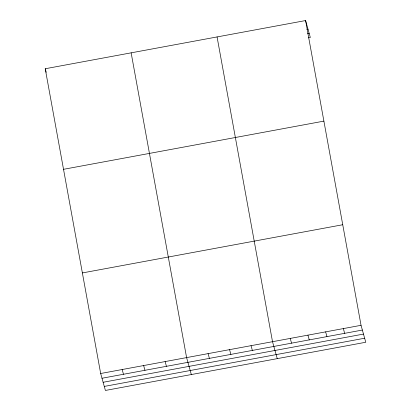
<?xml version="1.0" encoding="UTF-8"?>
<svg xmlns="http://www.w3.org/2000/svg" width="411" height="411" viewBox="0 0 411 411"><rect width="100%" height="100%" fill="white"/><g stroke="black" fill="none" stroke-linecap="round" stroke-linejoin="round"><path stroke-width="0.62" d="M305.594 20.55L361.043 325.312L365.775 342.255L105.406 390.45L100.674 373.507L45.225 68.745L305.594 20.55L310.326 37.493L308.491 37.833M306.822 29.546L308.045 29.32M307.366 33.805L309.2 33.466M63.525 169.317L323.894 121.122M82.375 272.935L342.748 224.74M100.674 373.507L361.043 325.312M102 378.248L362.368 330.054M103.125 382.276L363.494 334.081M104.281 386.422L364.649 338.227M343.339 328.589L344.665 333.331M325.635 331.867L326.961 336.609M307.931 335.145L309.252 339.887M290.223 338.423L291.548 343.164M277.25 358.644L272.519 341.7L217.07 36.933M251.039 345.677L252.364 350.419M229.559 349.653L230.884 354.395M208.079 353.63L209.399 358.366M191.326 374.544L186.599 357.606L131.145 52.839M165.119 361.577L166.44 366.319M143.634 365.554L144.96 370.296M45.225 68.745L46.217 72.3M122.154 369.53L123.48 374.272"/></g></svg>
